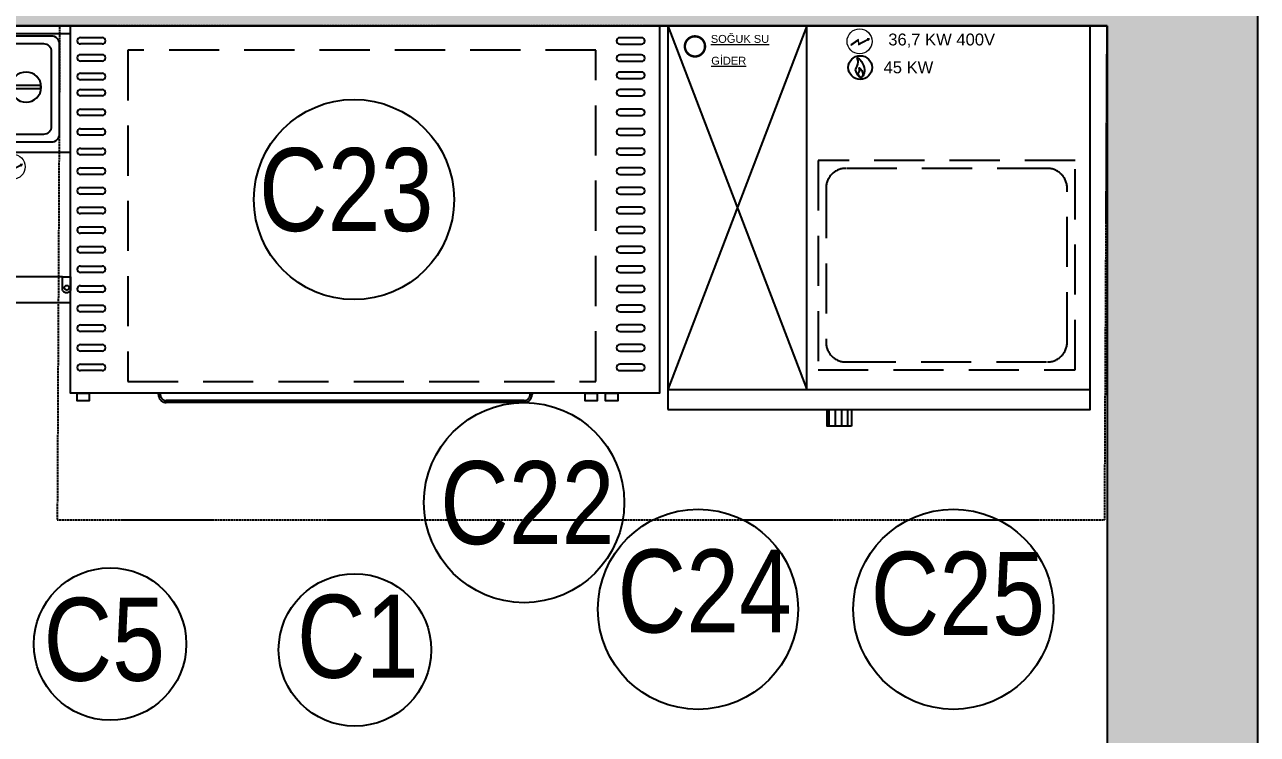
# Model space of a CAD drawing. Header units: millimetres. Extents: x 10088 to 21623, y -4423 to -852.
# Drawn here: x 19721.1 to 20033, y -1320.9 to -1141.3 of the extents above; entities that cross this region are included whole.
import ezdxf
from ezdxf.enums import TextEntityAlignment as Align

# ---------------------------------------------------------------- set-up
doc = ezdxf.new("R2010")
doc.units = ezdxf.units.MM
for name, pattern in [('DASHED', [19.05, 12.7, -6.35]), ('DUZ', [0]), ('HIDDEN2', [0.1875, 0.125, -0.0625]), ('HIDDENX2', [19.05, 12.7, -6.35])]:
    doc.linetypes.add(name, pattern=pattern)
for name, color, linetype in [('Kıtc-002 Çizgi', 7, 'Continuous'), ('Kıtc-011 Elk Tes Yazı 001', 1, 'Continuous'), ('Kıtc-014 Elk Tes İşaretler', 1, 'Continuous'), ('Kıtc-016 Su Tes Yazı 001', 5, 'Continuous'), ('Kıtc-019 Su Tes İşaretler', 5, 'Continuous'), ('Kıtc-021 Gaz Tes Yazı 001', 3, 'Continuous'), ('Kıtc-024 Gaz Tes İşaretler', 3, 'Continuous'), ('MUTFAK', 2, 'DUZ')]:
    doc.layers.add(name, color=color, linetype=linetype)
doc.layers.add('TES_SU', color=150, linetype='Continuous', lineweight=25)
doc.styles.get("Standard").update_dxf_attribs({"font": 'arial.ttf'})
doc.styles.add('ÇAP100', font='ARIALN.TTF')

# ---------------------------------------------------------------- blocks, each defined once
blk = doc.blocks.new('A$C2A7C2292')
at = {"layer": 'Kıtc-002 Çizgi', "color": 30}
for points in [[(0, 95.36), (149, 95.36), (149, 2.36), (0, 2.36)], [(1.67, 2.36), (4.73, 2.36), (4.73, 0.44), (1.67, 0.44)], [(130.21, 2.37), (133.28, 2.37), (133.28, 0.45), (130.21, 0.45)], [(135.4, 2.37), (138.46, 2.37), (138.46, 0.45), (135.4, 0.45)]]:
    blk.add_lwpolyline(points, close=True, dxfattribs=at)
for points in [[(2.52, 92.38), (8.02, 92.38)], [(8.02, 90.75), (2.52, 90.75)], [(144.48, 92.32), (138.99, 92.32)], [(138.99, 90.69), (144.48, 90.69)], [(2.52, 88.04), (8.02, 88.04)], [(144.48, 87.99), (138.99, 87.99)], [(8.02, 86.41), (2.52, 86.41)], [(138.99, 86.36), (144.48, 86.36)], [(2.52, 83.32), (8.02, 83.32)], [(8.02, 81.69), (2.52, 81.69)], [(144.48, 83.64), (138.99, 83.64)], [(138.99, 82.01), (144.48, 82.01)], [(2.52, 79.23), (8.02, 79.23)], [(144.48, 79.23), (138.99, 79.23)], [(8.02, 77.6), (2.52, 77.6)], [(138.99, 77.6), (144.48, 77.6)], [(2.52, 74.26), (8.02, 74.26)], [(8.02, 72.64), (2.52, 72.64)], [(144.48, 74.26), (138.99, 74.26)], [(138.99, 72.64), (144.48, 72.64)], [(2.52, 69.3), (8.02, 69.3)], [(144.48, 69.3), (138.99, 69.3)], [(8.02, 67.67), (2.52, 67.67)], [(138.99, 67.67), (144.48, 67.67)], [(2.52, 64.33), (8.02, 64.33)], [(8.02, 62.7), (2.52, 62.7)], [(144.48, 64.33), (138.99, 64.33)], [(138.99, 62.7), (144.48, 62.7)], [(2.52, 59.36), (8.02, 59.36)], [(144.48, 59.36), (138.99, 59.36)], [(8.02, 57.74), (2.52, 57.74)], [(138.99, 57.74), (144.48, 57.74)], [(2.52, 54.4), (8.02, 54.4)], [(144.48, 54.4), (138.99, 54.4)], [(8.02, 52.77), (2.52, 52.77)], [(138.99, 52.77), (144.48, 52.77)], [(2.52, 49.43), (8.02, 49.43)], [(8.02, 47.8), (2.52, 47.8)], [(144.48, 49.43), (138.99, 49.43)], [(138.99, 47.8), (144.48, 47.8)], [(2.52, 44.46), (8.02, 44.46)], [(144.48, 44.46), (138.99, 44.46)], [(8.02, 42.83), (2.52, 42.83)], [(138.99, 42.83), (144.48, 42.83)], [(2.52, 39.5), (8.02, 39.5)], [(8.02, 37.87), (2.52, 37.87)], [(144.48, 39.5), (138.99, 39.5)], [(138.99, 37.87), (144.48, 37.87)], [(2.52, 34.53), (8.02, 34.53)], [(144.48, 34.53), (138.99, 34.53)], [(8.02, 32.9), (2.52, 32.9)], [(138.99, 32.9), (144.48, 32.9)], [(2.52, 29.56), (8.02, 29.56)], [(144.48, 29.56), (138.99, 29.56)], [(8.02, 27.93), (2.52, 27.93)], [(138.99, 27.93), (144.48, 27.93)], [(2.52, 24.6), (8.02, 24.6)], [(8.02, 22.97), (2.52, 22.97)], [(144.48, 24.6), (138.99, 24.6)], [(138.99, 22.97), (144.48, 22.97)], [(2.52, 19.63), (8.02, 19.63)], [(144.48, 19.63), (138.99, 19.63)], [(8.02, 18), (2.52, 18)], [(138.99, 18), (144.48, 18)], [(2.52, 14.66), (8.02, 14.66)], [(8.02, 13.03), (2.52, 13.03)], [(144.48, 14.66), (138.99, 14.66)], [(138.99, 13.03), (144.48, 13.03)], [(2.52, 9.7), (8.02, 9.7)], [(144.48, 9.7), (138.99, 9.7)], [(8.02, 8.07), (2.52, 8.07)], [(138.99, 8.07), (144.48, 8.07)]]:
    blk.add_lwpolyline(points, dxfattribs=at)
at = {"layer": 'Kıtc-002 Çizgi', "color": 30, "linetype": 'DASHED'}
blk.add_lwpolyline([(14.51, 5.36), (132.89, 5.36), (132.89, 89.15), (14.51, 89.15)], close=True, dxfattribs=at)
at = {"layer": 'Kıtc-002 Çizgi', "color": 30, "linetype": 'HIDDENX2', "ltscale": 10}
for points in [[(116.26, 2.36), (116.77, 2.36), (116.77, 2, -0.414214), (114.77, 0), (24.25, 0, -0.414214), (22.25, 2), (22.25, 2.36), (22.76, 2.36)], [(116.26, 2.36, -0.472507), (114.77, 0.5), (24.25, 0.5, -0.472507), (22.76, 2.36)]]:
    blk.add_lwpolyline(points, format="xyb", dxfattribs=at)
at = {"layer": 'Kıtc-002 Çizgi', "color": 30}
for centre, start, end in [((2.52, 91.56), 90, 270), ((8.02, 91.56), 270, 90), ((138.99, 91.51), 90, 270), ((144.48, 91.51), 270, 90), ((2.52, 87.22), 90, 270), ((8.02, 87.22), 270, 90), ((138.99, 87.17), 90, 270), ((144.48, 87.17), 270, 90), ((2.52, 82.51), 90, 270), ((8.02, 82.51), 270, 90), ((138.99, 82.82), 90, 270), ((144.48, 82.82), 270, 90), ((2.52, 78.42), 90, 270), ((8.02, 78.42), 270, 90), ((138.99, 78.42), 90, 270), ((144.48, 78.42), 270, 90), ((2.52, 73.45), 90, 270), ((8.02, 73.45), 270, 90), ((138.99, 73.45), 90, 270), ((144.48, 73.45), 270, 90), ((2.52, 68.48), 90, 270), ((8.02, 68.48), 270, 90), ((138.99, 68.48), 90, 270), ((144.48, 68.48), 270, 90), ((2.52, 63.52), 90, 270), ((8.02, 63.52), 270, 90), ((138.99, 63.52), 90, 270), ((144.48, 63.52), 270, 90), ((2.52, 58.55), 90, 270), ((8.02, 58.55), 270, 90), ((138.99, 58.55), 90, 270), ((144.48, 58.55), 270, 90), ((2.52, 53.58), 90, 270), ((8.02, 53.58), 270, 90), ((138.99, 53.58), 90, 270), ((144.48, 53.58), 270, 90), ((2.52, 48.62), 90, 270), ((8.02, 48.62), 270, 90), ((138.99, 48.62), 90, 270), ((144.48, 48.62), 270, 90), ((2.52, 43.65), 90, 270), ((8.02, 43.65), 270, 90), ((138.99, 43.65), 90, 270), ((144.48, 43.65), 270, 90), ((2.52, 38.68), 90, 270), ((8.02, 38.68), 270, 90), ((138.99, 38.68), 90, 270), ((144.48, 38.68), 270, 90), ((2.52, 33.72), 90, 270), ((8.02, 33.72), 270, 90), ((138.99, 33.72), 90, 270), ((144.48, 33.72), 270, 90), ((2.52, 28.75), 90, 270), ((8.02, 28.75), 270, 90), ((138.99, 28.75), 90, 270), ((144.48, 28.75), 270, 90), ((2.52, 23.78), 90, 270), ((8.02, 23.78), 270, 90), ((138.99, 23.78), 90, 270), ((144.48, 23.78), 270, 90), ((2.52, 18.81), 90, 270), ((8.02, 18.81), 270, 90), ((138.99, 18.81), 90, 270), ((144.48, 18.81), 270, 90), ((2.52, 13.85), 90, 270), ((8.02, 13.85), 270, 90), ((138.99, 13.85), 90, 270), ((144.48, 13.85), 270, 90), ((2.52, 8.88), 90, 270), ((8.02, 8.88), 270, 90), ((138.99, 8.88), 90, 270), ((144.48, 8.88), 270, 90)]:
    blk.add_arc(centre, 0.814, start, end, dxfattribs=at)
blk = doc.blocks.new('v-sg')
at = {"layer": 'TES_SU', "linetype": 'Continuous', "const_width": 1.2}
blk.add_lwpolyline([(-5, 0, 1), (5, 0, 1)], format="xyb", close=True, dxfattribs=at)
blk = doc.blocks.new('A$C29431E44')
at = {"layer": 'Kıtc-014 Elk Tes İşaretler', "linetype": 'Continuous', "lineweight": 0}
for p, q in [((2.9, 3.66), (0.96, 2.3)), ((1, 2.21), (2.81, 3.48)), ((2.81, 3.48), (2.9, 2.31)), ((3, 2.49), (2.9, 3.66)), ((2.9, 2.31), (5.24, 3.52)), ((5.18, 3.62), (3, 2.49)), ((5.66, 3.81), (5.09, 3.77)), ((5.09, 3.77), (5.17, 3.64)), ((5.17, 3.64), (5.34, 3.36)), ((5.24, 3.52), (5.19, 3.62)), ((5.34, 3.36), (5.66, 3.81)), ((0.96, 2.3), (1, 2.21))]:
    blk.add_line(p, q, dxfattribs=at)
blk.add_circle((3.16, 3.16), 3.16, dxfattribs=at)
blk = doc.blocks.new('A$C74735DFE')
at = {"layer": 'Kıtc-024 Gaz Tes İşaretler'}
blk.add_circle((38.3, 38.3), 38.3, dxfattribs=at)
for points, knots in [([(23, 31.1), (25.5, 37.4), (36.3, 53.2), (21.4, 81.4), (47.3, 56.5), (51.6, 38.6)], [12.776613, 12.776613, 12.776613, 12.776613, 30.852712, 43.460631, 77.656151, 77.656151, 77.656151, 77.656151]), ([(32, 18.2), (33.2, 21.3), (38.6, 29.2), (31.2, 43.3), (44.1, 30.9), (46.3, 21.9)], [12.776613, 12.776613, 12.776613, 12.776613, 30.852712, 43.460631, 77.656151, 77.656151, 77.656151, 77.656151]), ([(51.6, 38.6), (55.7, 21.8), (39.2, -9), (28.1, 18.4), (23, 31.1)], [77.656151, 77.656151, 77.656151, 77.656151, 109.670532, 137.365521, 137.365521, 137.365521, 137.365521]), ([(46.3, 21.9), (48.3, 13.5), (40.1, -1.9), (34.5, 11.8), (32, 18.2)], [77.656151, 77.656151, 77.656151, 77.656151, 109.670532, 137.365521, 137.365521, 137.365521, 137.365521])]:
    blk.add_open_spline(points, degree=3, knots=knots, dxfattribs=at)
blk = doc.blocks.new('A$C30B86ACC')
at = {"layer": 'Kıtc-002 Çizgi'}
h = blk.add_hatch(dxfattribs=at)
h.set_pattern_fill('LINE', color=30, scale=0.5, angle=90, style=0)
h.set_pattern_definition([(90, (-1219.2484, -3768.8105), (-1.5875, 1e-16), [])])
h.paths.add_polyline_path([(46.51, 4.26), (40.37, 4.26), (40.37, 0), (46.51, 0)])
at = {"layer": 'Kıtc-002 Çizgi', "color": 30}
for p, q in [((0, 101.36), (35.18, 9.26)), ((35.18, 101.36), (0, 9.26)), ((35.18, 9.26), (35.18, 101.36)), ((0, 9.26), (106.9, 9.26))]:
    blk.add_line(p, q, dxfattribs=at)
for points in [[(0, 4.26), (106.9, 4.26), (106.9, 101.36), (0, 101.36)], [(46.51, 0), (40.37, 0), (40.37, 4.26), (46.51, 4.26)]]:
    blk.add_lwpolyline(points, close=True, dxfattribs=at)
at = {"layer": 'Kıtc-002 Çizgi', "color": 30, "linetype": 'DASHED'}
blk.add_lwpolyline([(38.06, 67.26), (38.06, 14.26), (103.06, 14.26), (103.06, 67.26)], close=True, dxfattribs=at)
blk.add_lwpolyline([(40.06, 60.26), (40.06, 21.26, 0.414214), (45.06, 16.26), (96.06, 16.26, 0.414214), (101.06, 21.26), (101.06, 60.26, 0.414214), (96.06, 65.26), (45.06, 65.26, 0.414214)], format="xyb", close=True, dxfattribs=at)
at = {"layer": 'Kıtc-014 Elk Tes İşaretler', "color": 30}
blk.add_blockref('A$C29431E44', (45.38, 94.25), dxfattribs=at)
at = {"layer": 'Kıtc-019 Su Tes İşaretler', "color": 30, "linetype": 'Continuous', "xscale": 0.5098698804018752, "yscale": 0.5098698804018752, "zscale": 0.5098698804018752}
blk.add_blockref('v-sg', (6.9, 96.13), dxfattribs=at)
at = {"layer": 'Kıtc-024 Gaz Tes İşaretler', "color": 30, "xscale": 0.0782761951985515, "yscale": 0.0782761951985515, "zscale": 0.0782761951985515}
blk.add_blockref('A$C74735DFE', (45.7, 87.79), dxfattribs=at)
at = {"layer": 'Kıtc-011 Elk Tes Yazı 001', "color": 30, "insert": (55.81, 99.38), "char_height": 3, "attachment_point": 1}
blk.add_mtext_dynamic_manual_height_columns('{\\f@Arial Unicode MS|b0|i0|c162|p34;36,7 KW 400V }', width=31.2688, gutter_width=50, heights=[0], dxfattribs=at)
at = {"layer": 'Kıtc-016 Su Tes Yazı 001', "color": 30, "lineweight": 5, "char_height": 2, "attachment_point": 1}
for s, insert in [('{\\L\\C5;SOĞUK SU}', (10.92, 99.03)), ('{\\L\\C5;GİDER}', (11.02, 93.51))]:
    blk.add_mtext_dynamic_manual_height_columns(s, width=14.9424, gutter_width=50, heights=[0], dxfattribs=dict(at, insert=insert))
at = {"layer": 'Kıtc-021 Gaz Tes Yazı 001', "color": 30, "lineweight": 15, "insert": (54.62, 92.33), "char_height": 3, "attachment_point": 1}
blk.add_mtext_dynamic_manual_height_columns('{\\f@Arial Unicode MS|b0|i0|c162|p34;45 KW }', width=52.0222, gutter_width=50, heights=[0], dxfattribs=at)
blk = doc.blocks.new('A$C4E3860C5')
at = {"layer": 'Kıtc-014 Elk Tes İşaretler', "linetype": 'Continuous', "lineweight": 0}
for p, q in [((2.9, 3.66), (0.96, 2.3)), ((1, 2.21), (2.81, 3.48)), ((2.81, 3.48), (2.9, 2.31)), ((3, 2.49), (2.9, 3.66)), ((2.9, 2.31), (5.24, 3.52)), ((5.18, 3.62), (3, 2.49)), ((5.66, 3.81), (5.09, 3.77)), ((5.09, 3.77), (5.17, 3.64)), ((5.17, 3.64), (5.34, 3.36)), ((5.24, 3.52), (5.19, 3.62)), ((5.34, 3.36), (5.66, 3.81)), ((0.96, 2.3), (1, 2.21))]:
    blk.add_line(p, q, dxfattribs=at)
blk.add_circle((3.16, 3.16), 3.16, dxfattribs=at)
blk = doc.blocks.new('A$C4C105235')
at = {"layer": 'Kıtc-002 Çizgi', "color": 30}
for points in [[(2, 3), (2, 6.5), (0, 6.5), (0, 3)], [(0, 6), (0, 0), (46.2, 0), (46.2, 6), (2, 6)], [(0, 5), (0, 1), (46.2, 1), (46.2, 5), (2, 5)]]:
    blk.add_lwpolyline(points, dxfattribs=at)
blk.add_circle((0.93, 3.71), 0.596, dxfattribs=at)
blk.add_arc((1, 3.75), 1.25, 216.8699, 323.1301, dxfattribs=at)
blk = doc.blocks.new('A$C1FF566C6')
at = {"layer": 'Kıtc-002 Çizgi', "color": 0}
for points in [[(6, 45.5), (0, 45.5), (0, 0), (6, 0), (6, 45.5)], [(1, 41.5), (1, 0), (5, 0), (5, 45.5)]]:
    blk.add_lwpolyline(points, dxfattribs=at)
blk = doc.blocks.new('A$C381061D0')
at = {"layer": 'Kıtc-002 Çizgi', "color": 0}
for p, q in [((149.5, 107), (0, 107)), ((147.5, 45.5), (0, 45.5)), ((99.07, 39), (99.07, 45))]:
    blk.add_line(p, q, dxfattribs=at)
blk.add_lwpolyline([(0, 39), (149.5, 39), (149.5, 109), (0, 109)], close=True, dxfattribs=at)
at = {"layer": 'Kıtc-002 Çizgi', "color": 0, "linetype": 'DASHED'}
for points in [[(131.67, 62.18), (105, 62.18, -1), (105, 66.53)], [(105, 57.84), (131.67, 57.84, 1), (131.67, 62.18)]]:
    blk.add_lwpolyline(points, format="xyb", dxfattribs=at)
at = {"layer": 'Kıtc-002 Çizgi', "color": 0, "linetype": 'DASHED', "ltscale": 0.1}
blk.add_lwpolyline([(125.56, 50.53), (124.1, 50.7), (122.4, 51.15), (120.54, 51.79), (118.59, 52.53), (116.64, 53.26), (114.78, 53.9), (113.07, 54.36), (111.62, 54.53), (110.47, 54.36), (109.66, 53.9), (109.17, 53.26), (109, 52.53), (109.17, 51.79), (109.66, 51.15), (110.47, 50.7), (111.62, 50.53), (113.07, 50.7), (114.78, 51.15), (116.64, 51.79), (118.59, 52.53), (120.54, 53.26), (122.4, 53.9), (124.1, 54.36), (125.56, 54.53), (126.7, 54.36), (127.52, 53.9), (128.01, 53.26), (128.17, 52.53), (128.01, 51.79), (127.52, 51.15), (126.7, 50.7)], close=True, dxfattribs=at)
at = {"layer": 'Kıtc-002 Çizgi', "color": 0}
blk.add_lwpolyline([(147.5, 42), (147.5, 45.5), (149.5, 45.5), (149.5, 42)], dxfattribs=at)
blk.add_circle((148.57, 42.71), 0.596, dxfattribs=at)
for centre, radius, start, end in [((148.5, 42.75), 1.25, 216.8699, 323.1301), ((8.38, 40.86), 40.86, 270.8691, 357.3948), ((90.69, 40.86), 40.86, 182.6052, 269.1309)]:
    blk.add_arc(centre, radius, start, end, dxfattribs=at)
for name, p in [('A$C4E3860C5', (131.73, 70.15)), ('A$C4C105235', (3, 39)), ('A$C1FF566C6', (3, 0))]:
    blk.add_blockref(name, p, dxfattribs=at)
at = {"layer": 'Kıtc-002 Çizgi', "color": 0, "xscale": -1}
for name, p in [('A$C4C105235', (96.07, 39)), ('A$C1FF566C6', (96.07, 0))]:
    blk.add_blockref(name, p, dxfattribs=at)
at = {"layer": 'Kıtc-002 Çizgi', "color": 0}
blk.add_text('***', height=10.139, dxfattribs=at).set_placement((108.92, 58.09))
at = {"layer": 'Kıtc-011 Elk Tes Yazı 001', "color": 0, "insert": (101.89, 75.44), "char_height": 3.3081, "attachment_point": 1}
blk.add_mtext_dynamic_manual_height_columns('{\\f@Arial Unicode MS|b0|i0|c162|p34;0,6 KW 220V }', width=27.5245, gutter_width=50, heights=[0], dxfattribs=at)
blk = doc.blocks.new('A$C01E77913')
at = {"layer": 'Kıtc-002 Çizgi', "color": 0}
for points in [[(2, 26.8), (15, 26.8, -0.414214), (17, 24.8), (17, 2, -0.414214), (15, 0), (2, 0, -0.414214), (0, 2), (0, 24.8, -0.414214)], [(4, 24.8), (13, 24.8, -0.414214), (15, 22.8), (15, 4, -0.414214), (13, 2), (4, 2, -0.414214), (2, 4), (2, 22.8, -0.414214)]]:
    blk.add_lwpolyline(points, format="xyb", close=True, dxfattribs=at)
blk.add_lwpolyline([(4.71, 14.27), (12.21, 14.27), (12.21, 13.52), (4.71, 13.52)], close=True, dxfattribs=at)
blk.add_circle((8.46, 13.87), 3.82, dxfattribs=at)
blk = doc.blocks.new('A$C3AB34049')
at = {"layer": 'Kıtc-002 Çizgi', "color": 30}
blk.add_lwpolyline([(155.01, 32), (5, 32), (5, 0), (155.01, 0)], close=True, dxfattribs=at)
at = {"layer": 'Kıtc-002 Çizgi', "color": 6, "xscale": -1}
for p in [(26.25, 2.6), (44.25, 2.6), (62.25, 2.6), (80.25, 2.6), (98.25, 2.6), (116.25, 2.6), (134.25, 2.6), (152.25, 2.6)]:
    blk.add_blockref('A$C01E77913', p, dxfattribs=at)

msp = doc.modelspace()

# ---------------------------------------------------------------- hatches: boundary and pattern name
h = msp.add_hatch()
h.set_pattern_fill('ANSI33', color=256, scale=3)
h.set_pattern_definition([(45, (17917.656, -4599.78), (-13.47038, 13.47038), []), (45, (17931.127, -4599.78), (-13.47038, 13.47038), [9.525, -4.7625])])
h.paths.add_polyline_path([(19201, -1793.54), (19194, -1793.54), (19194, -1641.54), (18934, -1641.54), (18934, -1141.54), (19995, -1141.54), (19995, -1540.54), (20008, -1540.54), (20008, -1794.54), (20000, -1794.54), (20000, -2212.54), (20013, -2212.54), (20013, -2500.54), (20033, -2500.54), (20033, -1121.54), (18914, -1121.54), (18914, -1661.54), (19174, -1661.54), (19174.5, -2486.84), (19201, -2486.84)])

# ---------------------------------------------------------------- linework, layer by layer
for p, q in [((20033, -1121.54), (20033, -2500.54)), ((18934, -1141.54), (19995, -1141.54)), ((19995, -1141.54), (19995, -1540.54))]:
    msp.add_line(p, q)
at = {"color": 30, "linetype": 'HIDDEN2'}
msp.add_lwpolyline([(19729.39, -1266.56), (19994.39, -1266.56), (19995, -1141.54), (19730, -1141.54)], close=True, dxfattribs=at)
at = {"color": 30}
for centre, radius in [((19804.47, -1185.52), 25.33), ((19847.49, -1262.22), 25.33), ((19891.5, -1289.22), 25.33), ((19956.11, -1289.22), 25.33), ((19742.75, -1298.01), 19.29), ((19804.69, -1299.52), 19.29)]:
    msp.add_circle(centre, radius, dxfattribs=at)

# ---------------------------------------------------------------- block references
at = {"layer": 'Kıtc-002 Çizgi'}
for name, p in [('A$C3AB34049', (19577.72, -1173.54)), ('A$C381061D0', (19583.23, -1250.54)), ('A$C2A7C2292', (19732.73, -1236.89)), ('A$C30B86ACC', (19883.82, -1242.89))]:
    msp.add_blockref(name, p, dxfattribs=at)

# ---------------------------------------------------------------- texts
at = {"layer": 'MUTFAK', "color": 30, "linetype": 'Continuous', "ltscale": 25, "style": 'ÇAP100'}
for s, p in [('C23', (19802.5, -1199.79)), ('C22', (19848.32, -1279.03)), ('C24', (19893.2, -1301.39)), ('C25', (19957.24, -1301.99)), ('C5', (19741.29, -1313.61)), ('C1', (19805.41, -1312.85))]:
    msp.add_text(s, height=21, dxfattribs=at).set_placement(p, align=Align.BOTTOM_CENTER)

doc.saveas('drawing.dxf')
